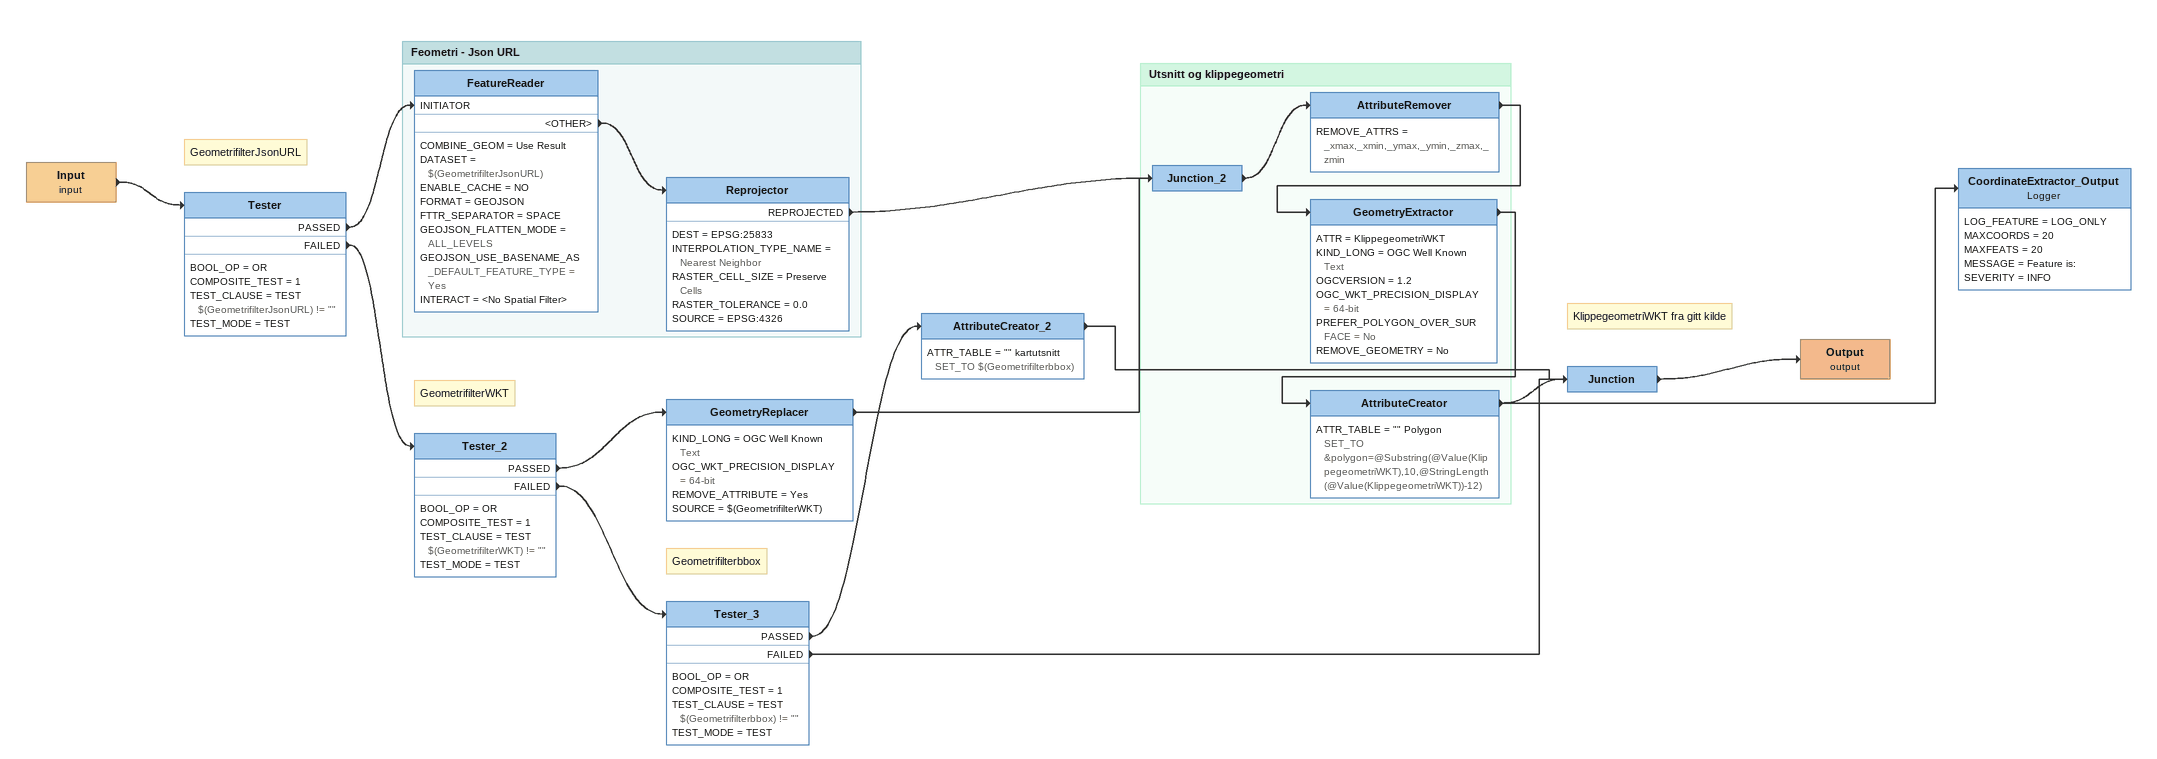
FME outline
Input (input)
    -> Tester
Note: GeometrifilterJsonURL
Tester
    BOOL_OP = OR
    COMPOSITE_TEST = 1
    TEST_CLAUSE = TEST $(GeometrifilterJsonURL) != ""
    TEST_MODE = TEST
    PASSED -> FeatureReader [INITIATOR]
    FAILED -> Tester_2
Note: GeometrifilterWKT
Tester_2
    BOOL_OP = OR
    COMPOSITE_TEST = 1
    TEST_CLAUSE = TEST $(GeometrifilterWKT) != ""
    TEST_MODE = TEST
    PASSED -> GeometryReplacer
    FAILED -> Tester_3
GeometryReplacer
    KIND_LONG = OGC Well Known Text
    OGC_WKT_PRECISION_DISPLAY = 64-bit
    REMOVE_ATTRIBUTE = Yes
    SOURCE = $(GeometrifilterWKT)
    -> Junction_2
CoordinateExtractor_Output: Logger
    LOG_FEATURE = LOG_ONLY
    MAXCOORDS = 20
    MAXFEATS = 20
    MESSAGE = Feature is:
    SEVERITY = INFO
Note: Geometrifilterbbox
Tester_3
    BOOL_OP = OR
    COMPOSITE_TEST = 1
    TEST_CLAUSE = TEST $(Geometrifilterbbox) != ""
    TEST_MODE = TEST
    PASSED -> AttributeCreator_2
    FAILED -> Junction
AttributeCreator_2
    ATTR_TABLE = "" kartutsnitt SET_TO $(Geometrifilterbbox)
    -> Junction
Junction
    -> Output (output)
Note: KlippegeometriWKT fra gitt kilde
Output (output)

Bookmark: Feometri - Json URL
FeatureReader
    COMBINE_GEOM = Use Result
    DATASET = $(GeometrifilterJsonURL)
    ENABLE_CACHE = NO
    FORMAT = GEOJSON
    FTTR_SEPARATOR = SPACE
    GEOJSON_FLATTEN_MODE = ALL_LEVELS
    GEOJSON_USE_BASENAME_AS_DEFAULT_FEATURE_TYPE = Yes
    INTERACT = <No Spatial Filter>
    <OTHER> -> Reprojector
Reprojector
    DEST = EPSG:25833
    INTERPOLATION_TYPE_NAME = Nearest Neighbor
    RASTER_CELL_SIZE = Preserve Cells
    RASTER_TOLERANCE = 0.0
    SOURCE = EPSG:4326
    REPROJECTED -> Junction_2

Bookmark: Utsnitt og klippegeometri
Junction_2
    -> AttributeRemover
AttributeRemover
    REMOVE_ATTRS = _xmax,_xmin,_ymax,_ymin,_zmax,_zmin
    -> GeometryExtractor
GeometryExtractor
    ATTR = KlippegeometriWKT
    KIND_LONG = OGC Well Known Text
    OGCVERSION = 1.2
    OGC_WKT_PRECISION_DISPLAY = 64-bit
    PREFER_POLYGON_OVER_SURFACE = No
    REMOVE_GEOMETRY = No
    -> AttributeCreator
AttributeCreator
    ATTR_TABLE = "" Polygon SET_TO &polygon=@Substring(@Value(KlippegeometriWKT),10,@StringLength(@Value(KlippegeometriWKT))-12)
    -> CoordinateExtractor_Output
    -> Junction
